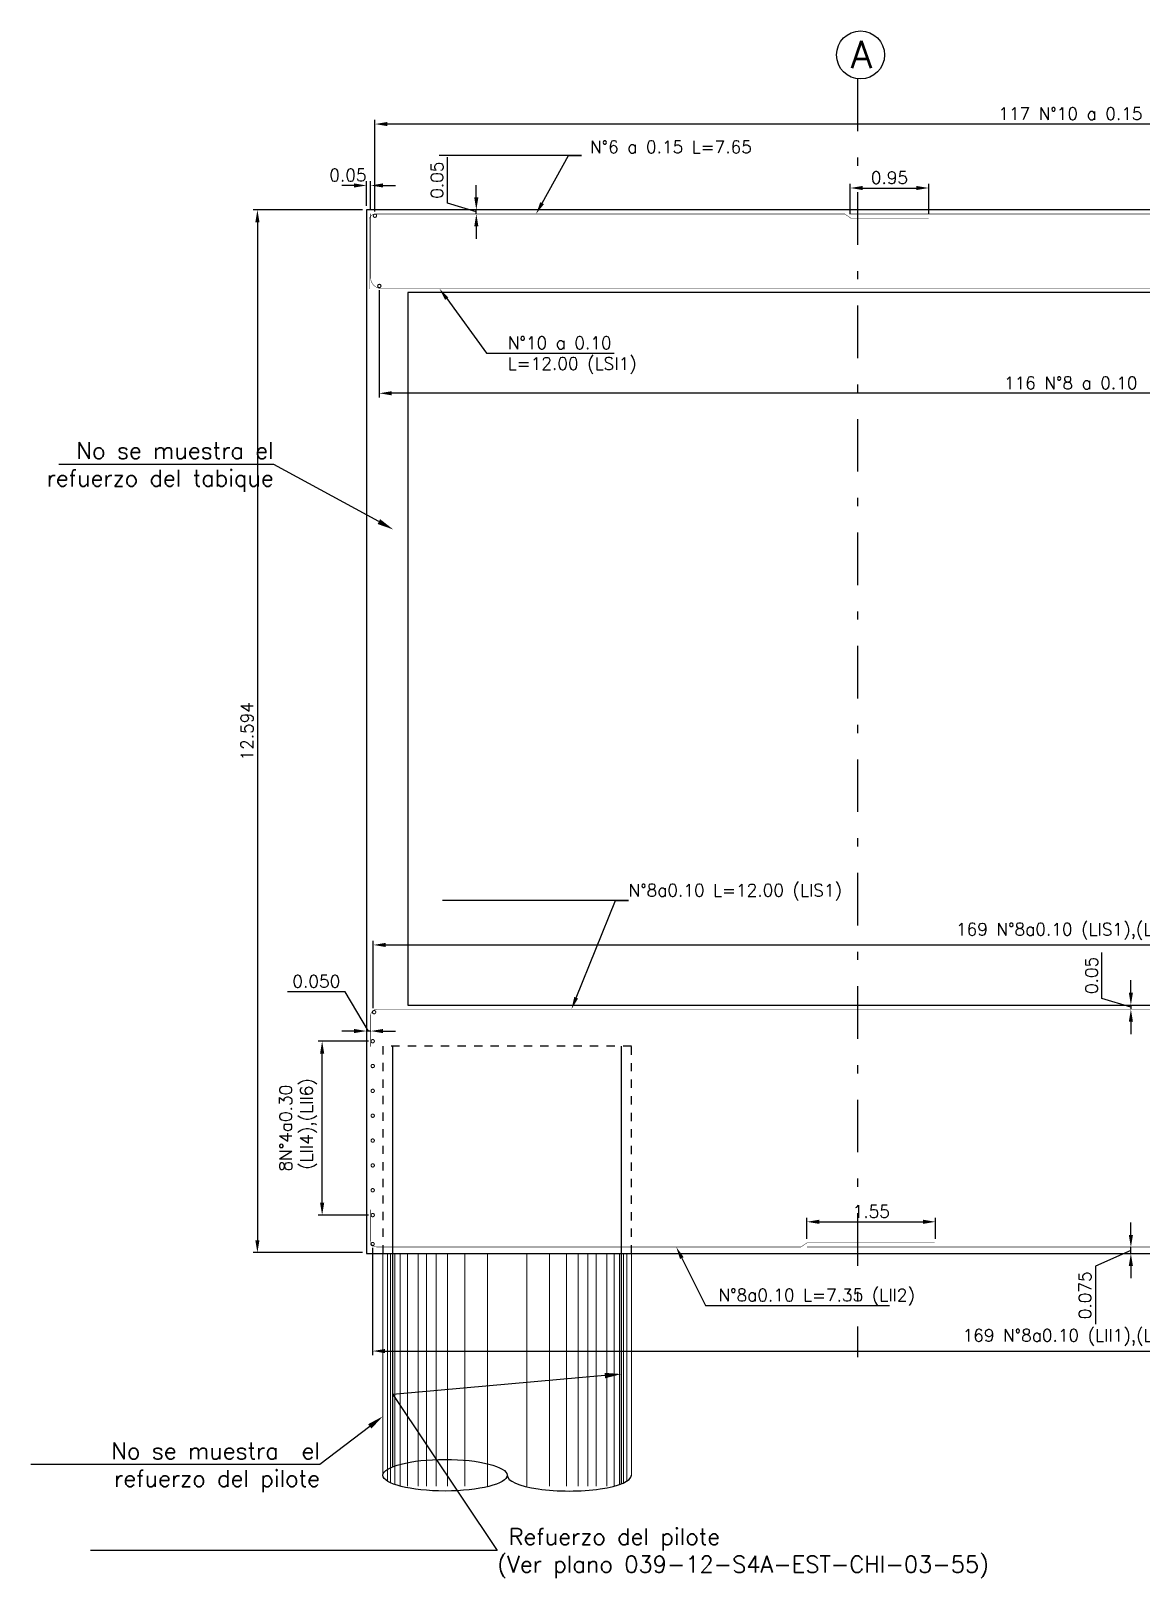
# Model space of a CAD drawing. Header units: metres. Extents: x 1080427 to 1081241, y 976768 to 977191.
# Drawn here: x 1080684.35 to 1080697.76, y 977087.56 to 977106.25 of the extents above; entities that cross this region are included whole.
import ezdxf
from ezdxf import colors
from ezdxf.entities.mleader import LeaderData, LeaderLine
from ezdxf.math import Vec2, Vec3

# ---------------------------------------------------------------- set-up
doc = ezdxf.new("R2010")
doc.units = ezdxf.units.M
doc.header["$LTSCALE"] = 25.4
doc.linetypes.add('DASHDOT', pattern=[1, 0.5, -0.25, 0, -0.25])
doc.linetypes.add('HIDDEN', pattern=[0.375, 0.25, -0.125])
for name, color, linetype in [('CIRCULOCONTRAP', 130, 'Continuous'), ('CONTRAPESO', 3, 'Continuous'), ('COT', 1, 'Continuous'), ('DIMCONTRAPESO', 1, 'Continuous'), ('EJE-D', 11, 'DASHDOT'), ('PROYECC', 251, 'HIDDEN'), ('R175COTR', 7, 'Continuous'), ('REF', 6, 'Continuous')]:
    doc.layers.add(name, color=color, linetype=linetype)
for name, color, linetype, lineweight in [('COTA', 1, 'Continuous', 30), ('COTACIM', 20, 'Continuous', 5), ('EJECONTRAPESO', 41, 'DASHDOT', 30), ('OTROS', 8, 'Continuous', 5), ('REF 7', 210, 'Continuous', 30)]:
    doc.layers.add(name, color=color, linetype=linetype, lineweight=lineweight)
doc.styles.add('romans', font='romans.shx')
doc.dimstyles.new('Copy 75', dxfattribs={"dimtxt": 0.15, "dimasz": 0.15, "dimexe": 0.05, "dimexo": 0.05, "dimgap": 0.05, "dimtad": 1, "dimzin": 0, "dimdsep": 46, "dimtxsty": 'romans', "dimcen": 0.002, "dimclrd": 1, "dimclre": 1, "dimclrt": 3, "dimadec": 4, "dimazin": 0, "dimtfac": 1, "dimtofl": 0, "dimtmove": 1, "dimatfit": 3, "dimfxl": 1, "dimtolj": 1, "dimtzin": 0, "dimarcsym": 1})

# ---------------------------------------------------------------- blocks, each defined once
blk = doc.blocks.new('*D88')
at = {"layer": 'Defpoints', "color": 0, "transparency": 16777216}
for p in [(1080697.632106967, 977091.558195336), (1080697.632106967, 977091.558195336), (1080697.632106967, 977091.4834469848)]:
    blk.add_point(p, dxfattribs=at)
at = {"layer": 'DIMCONTRAPESO', "color": 1, "lineweight": -2, "transparency": 16777216}
for p, q in [((1080697.632106967, 977091.708195336), (1080697.632106967, 977091.8581953361)), ((1080697.632106967, 977091.5208211604), (1080697.203292347, 977091.3289268095)), ((1080697.632106967, 977091.4834469848), (1080697.632106967, 977091.558195336)), ((1080697.203292347, 977091.3289268095), (1080697.203292347, 977090.6289268095)), ((1080697.632106967, 977091.3334469848), (1080697.632106967, 977091.1834469847))]:
    blk.add_line(p, q, dxfattribs=at)
at = {"layer": 'DIMCONTRAPESO', "color": 1, "transparency": 16777216}
for points in [[(1080697.607106967, 977091.708195336), (1080697.657106967, 977091.708195336), (1080697.632106967, 977091.558195336)], [(1080697.607106967, 977091.3334469848), (1080697.657106967, 977091.3334469848), (1080697.632106967, 977091.4834469848)]]:
    blk.add_solid(points, dxfattribs=at)
at = {"layer": 'DIMCONTRAPESO', "color": 3, "transparency": 16777216, "insert": (1080697.078292346, 977090.9789268095), "char_height": 0.15, "attachment_point": 5, "rotation": 90, "style": 'romans'}
blk.add_mtext('\\A1;0.075', dxfattribs=at)
blk = doc.blocks.new('*D112')
at = {"layer": 'Defpoints', "color": 0, "transparency": 16777216}
for p in [(1080695.190947452, 977104.3512485992), (1080694.241930629, 977103.9838065058), (1080695.190947452, 977103.9870332312)]:
    blk.add_point(p, dxfattribs=at)
at = {"layer": 'DIMCONTRAPESO', "color": 1, "lineweight": -2, "transparency": 16777216}
for p, q in [((1080694.241930629, 977104.0338065058), (1080694.241930629, 977104.4012485993)), ((1080694.391930629, 977104.3512485992), (1080695.040947452, 977104.3512485992)), ((1080695.190947452, 977104.0370332312), (1080695.190947452, 977104.4012485993))]:
    blk.add_line(p, q, dxfattribs=at)
at = {"layer": 'DIMCONTRAPESO', "color": 1, "transparency": 16777216}
for points in [[(1080694.391930629, 977104.3762485993), (1080694.391930629, 977104.3262485992), (1080694.241930629, 977104.3512485992)], [(1080695.040947452, 977104.3762485993), (1080695.040947452, 977104.3262485992), (1080695.190947452, 977104.3512485992)]]:
    blk.add_solid(points, dxfattribs=at)
at = {"layer": 'DIMCONTRAPESO', "color": 3, "transparency": 16777216, "insert": (1080694.716439041, 977104.4762485992), "char_height": 0.15, "attachment_point": 5, "style": 'romans'}
blk.add_mtext('\\A1;0.95', dxfattribs=at)
blk = doc.blocks.new('*D113')
at = {"layer": 'COTA', "color": 1, "lineweight": -2, "transparency": 16777216}
for p, q in [((1080688.555454922, 977103.1178537507), (1080688.555454922, 977101.8219487307)), ((1080705.254411294, 977103.1178537507), (1080705.254411294, 977101.8219487307)), ((1080705.104411294, 977101.8719487308), (1080688.705454922, 977101.8719487308))]:
    blk.add_line(p, q, dxfattribs=at)
at = {"layer": 'COTA', "color": 1, "transparency": 16777216}
for points in [[(1080688.705454922, 977101.8969487308), (1080688.705454922, 977101.8469487308), (1080688.555454922, 977101.8719487308)], [(1080705.104411294, 977101.8969487308), (1080705.104411294, 977101.8469487308), (1080705.254411294, 977101.8719487308)]]:
    blk.add_solid(points, dxfattribs=at)
at = {"layer": 'Defpoints', "color": 0, "transparency": 16777216}
for p in [(1080688.555454922, 977103.1678537508), (1080705.254411294, 977103.1678537508), (1080688.555454922, 977101.8719487308)]:
    blk.add_point(p, dxfattribs=at)
at = {"layer": 'COTA', "color": 3, "transparency": 16777216, "insert": (1080696.904933108, 977101.9969487308), "char_height": 0.15, "attachment_point": 5, "style": 'romans'}
blk.add_mtext('\\A1;116 N°8 a 0.10 ', dxfattribs=at)
blk = doc.blocks.new('*D114')
at = {"layer": 'COTA', "color": 1, "lineweight": -2, "transparency": 16777216}
for p, q in [((1080688.502509437, 977104.0665122283), (1080688.502509437, 977105.1734543873)), ((1080705.300011808, 977104.0665122283), (1080705.300011808, 977105.1734543873)), ((1080705.150011808, 977105.1234543873), (1080688.652509437, 977105.1234543873))]:
    blk.add_line(p, q, dxfattribs=at)
at = {"layer": 'COTA', "color": 1, "transparency": 16777216}
for points in [[(1080688.652509437, 977105.1484543873), (1080688.652509437, 977105.0984543873), (1080688.502509437, 977105.1234543873)], [(1080705.150011808, 977105.1484543873), (1080705.150011808, 977105.0984543873), (1080705.300011808, 977105.1234543873)]]:
    blk.add_solid(points, dxfattribs=at)
at = {"layer": 'Defpoints', "color": 0, "transparency": 16777216}
for p in [(1080688.502509437, 977105.1234543873), (1080688.502509437, 977104.0165122283), (1080705.300011808, 977104.0165122283)]:
    blk.add_point(p, dxfattribs=at)
at = {"layer": 'COTA', "color": 3, "transparency": 16777216, "insert": (1080696.901260622, 977105.2484543873), "char_height": 0.15, "attachment_point": 5, "style": 'romans'}
blk.add_mtext('\\A1;117 N°10 a 0.15 ', dxfattribs=at)
blk = doc.blocks.new('*D118')
at = {"layer": 'Defpoints', "color": 0, "transparency": 16777216}
for p in [(1080689.726768793, 977104.0874469847), (1080689.726768793, 977104.0874469847), (1080689.726768793, 977104.0373043715)]:
    blk.add_point(p, dxfattribs=at)
at = {"layer": 'DIMCONTRAPESO', "color": 1, "lineweight": -2, "transparency": 16777216}
for p, q in [((1080689.376768793, 977104.1673756781), (1080689.376768793, 977104.7245185352)), ((1080689.726768793, 977104.2374469847), (1080689.726768793, 977104.3874469848)), ((1080689.726768793, 977104.0623756781), (1080689.376768793, 977104.1673756781)), ((1080689.726768793, 977104.0373043715), (1080689.726768793, 977104.0874469847)), ((1080689.726768793, 977103.8873043715), (1080689.726768793, 977103.7373043714))]:
    blk.add_line(p, q, dxfattribs=at)
at = {"layer": 'DIMCONTRAPESO', "color": 1, "transparency": 16777216}
for points in [[(1080689.701768793, 977104.2374469847), (1080689.751768793, 977104.2374469847), (1080689.726768793, 977104.0874469847)], [(1080689.701768793, 977103.8873043715), (1080689.751768793, 977103.8873043715), (1080689.726768793, 977104.0373043715)]]:
    blk.add_solid(points, dxfattribs=at)
at = {"layer": 'DIMCONTRAPESO', "color": 3, "transparency": 16777216, "insert": (1080689.251768792, 977104.4459471068), "char_height": 0.15, "attachment_point": 5, "rotation": 90, "style": 'romans'}
blk.add_mtext('\\A1;0.05', dxfattribs=at)
blk = doc.blocks.new('*D119')
at = {"layer": 'Defpoints', "color": 0, "transparency": 16777216}
for p in [(1080695.273049755, 977091.86599301), (1080693.719429308, 977091.6109668559), (1080695.273049755, 977091.6109668559)]:
    blk.add_point(p, dxfattribs=at)
at = {"layer": 'DIMCONTRAPESO', "color": 1, "lineweight": -2, "transparency": 16777216}
for p, q in [((1080693.719429308, 977091.6609668559), (1080693.719429308, 977091.91599301)), ((1080695.273049755, 977091.6609668559), (1080695.273049755, 977091.91599301)), ((1080693.869429308, 977091.86599301), (1080695.123049755, 977091.86599301))]:
    blk.add_line(p, q, dxfattribs=at)
at = {"layer": 'DIMCONTRAPESO', "color": 1, "transparency": 16777216}
for points in [[(1080693.869429308, 977091.89099301), (1080693.869429308, 977091.84099301), (1080693.719429308, 977091.86599301)], [(1080695.123049755, 977091.89099301), (1080695.123049755, 977091.84099301), (1080695.273049755, 977091.86599301)]]:
    blk.add_solid(points, dxfattribs=at)
at = {"layer": 'DIMCONTRAPESO', "color": 3, "transparency": 16777216, "insert": (1080694.496239532, 977091.99099301), "char_height": 0.15, "attachment_point": 5, "style": 'romans'}
blk.add_mtext('\\A1;1.55', dxfattribs=at)
blk = doc.blocks.new('*D121')
at = {"layer": 'COTA', "color": 1, "lineweight": -2, "transparency": 16777216}
for p, q in [((1080688.482439297, 977094.4480806885), (1080688.482439297, 977095.2597941483)), ((1080705.327073894, 977094.4480806885), (1080705.327073894, 977095.2597941483)), ((1080688.632439297, 977095.2097941482), (1080705.177073894, 977095.2097941482))]:
    blk.add_line(p, q, dxfattribs=at)
at = {"layer": 'COTA', "color": 1, "transparency": 16777216}
for points in [[(1080688.632439297, 977095.2347941482), (1080688.632439297, 977095.1847941482), (1080688.482439297, 977095.2097941482)], [(1080705.177073894, 977095.2347941482), (1080705.177073894, 977095.1847941482), (1080705.327073894, 977095.2097941482)]]:
    blk.add_solid(points, dxfattribs=at)
at = {"layer": 'Defpoints', "color": 0, "transparency": 16777216}
for p in [(1080705.327073894, 977095.2097941482), (1080688.482439297, 977094.3980806884), (1080705.327073894, 977094.3980806884)]:
    blk.add_point(p, dxfattribs=at)
at = {"layer": 'COTA', "color": 3, "transparency": 16777216, "insert": (1080696.904756596, 977095.3740798625), "char_height": 0.15, "attachment_point": 5, "style": 'romans'}
blk.add_mtext('\\A1;169 N°8a0.10 (LIS1),(LSI3)', dxfattribs=at)
blk = doc.blocks.new('*D153')
at = {"layer": 'COTA', "color": 1, "lineweight": -2, "transparency": 16777216}
for p, q in [((1080688.473914318, 977091.553133355), (1080688.473914318, 977090.255271599)), ((1080705.340651168, 977091.5531335037), (1080705.340651168, 977090.255271599)), ((1080688.623914318, 977090.3052715991), (1080705.190651169, 977090.3052715991))]:
    blk.add_line(p, q, dxfattribs=at)
at = {"layer": 'COTA', "color": 1, "transparency": 16777216}
for points in [[(1080688.623914318, 977090.3302715991), (1080688.623914318, 977090.2802715991), (1080688.473914318, 977090.3052715991)], [(1080705.190651169, 977090.3302715991), (1080705.190651169, 977090.2802715991), (1080705.340651168, 977090.3052715991)]]:
    blk.add_solid(points, dxfattribs=at)
at = {"layer": 'Defpoints', "color": 0, "transparency": 16777216}
for p in [(1080688.473914318, 977091.603133355), (1080705.340651168, 977091.6031335037), (1080705.340651168, 977090.3052715991)]:
    blk.add_point(p, dxfattribs=at)
at = {"layer": 'COTA', "color": 3, "transparency": 16777216, "insert": (1080696.907282743, 977090.4695573134), "char_height": 0.15, "attachment_point": 5, "style": 'romans'}
blk.add_mtext('\\A1;169 N°8a0.10 (LII1),(LII3)', dxfattribs=at)
blk = doc.blocks.new('*U193')
at = {"layer": 'REF', "ltscale": 0.1, "const_width": 0.04}
blk.add_lwpolyline([(-0.00634999992325902, 0, 1), (0.00634999992325902, 0, 1)], format="xyb", close=True, dxfattribs=at)
blk = doc.blocks.new('*U194')
at = {"layer": 'DIMCONTRAPESO', "color": 0, "linetype": 'ByBlock', "lineweight": -2, "transparency": 16777216}
for p in [(1.285879139104721e-16, 2.1), (16.8, 2.1), (1.102182119232618e-16, 1.8), (16.8, 1.8), (9.184850993605148e-17, 1.5), (16.8, 1.5), (7.347880794884119e-17, 1.2), (16.8, 1.2), (5.510910596163089e-17, 0.8999999999999999), (16.8, 0.8999999999999999), (3.673940397442059e-17, 0.6), (16.8, 0.6), (1.83697019872103e-17, 0.3), (16.8, 0.3), (0, 0), (16.8, 0)]:
    blk.add_blockref('*U193', p, dxfattribs=at)
blk = doc.blocks.new('*D195')
at = {"layer": 'Defpoints', "color": 0, "transparency": 16777216}
for p in [(1080687.864802878, 977094.0474320962), (1080688.475658512, 977094.0474320962), (1080688.475658512, 977091.9474320962)]:
    blk.add_point(p, dxfattribs=at)
at = {"layer": 'DIMCONTRAPESO', "color": 1, "lineweight": -2, "transparency": 16777216}
for p, q in [((1080688.425658512, 977094.0474320962), (1080687.814802878, 977094.0474320962)), ((1080687.864802878, 977092.0974320963), (1080687.864802878, 977093.8974320962)), ((1080688.425658512, 977091.9474320962), (1080687.814802878, 977091.9474320962))]:
    blk.add_line(p, q, dxfattribs=at)
at = {"layer": 'DIMCONTRAPESO', "color": 1, "transparency": 16777216}
for points in [[(1080687.839802878, 977093.8974320962), (1080687.889802878, 977093.8974320962), (1080687.864802878, 977094.0474320962)], [(1080687.839802878, 977092.0974320963), (1080687.889802878, 977092.0974320963), (1080687.864802878, 977091.9474320962)]]:
    blk.add_solid(points, dxfattribs=at)
at = {"layer": 'DIMCONTRAPESO', "color": 3, "transparency": 16777216, "insert": (1080687.575517164, 977092.9974320962), "char_height": 0.15, "attachment_point": 5, "rotation": 90, "style": 'romans'}
blk.add_mtext('\\A1;8N°4a0.30\\P (LII4),(LII6)', dxfattribs=at)
blk = doc.blocks.new('*D430')
at = {"layer": 'Defpoints', "color": 0, "transparency": 16777216}
for p in [(1080688.400751849, 977094.1698767187), (1080688.400751849, 977094.1698767187), (1080688.450751849, 977094.1698767187)]:
    blk.add_point(p, dxfattribs=at)
at = {"layer": 'EJE-D', "color": 1, "lineweight": -2, "transparency": 16777216}
for p, q in [((1080688.144687116, 977094.6448767186), (1080687.444687116, 977094.6448767186)), ((1080688.425751849, 977094.1698767187), (1080688.144687116, 977094.6448767186)), ((1080688.250751849, 977094.1698767187), (1080688.100751849, 977094.1698767187)), ((1080688.450751849, 977094.1698767187), (1080688.400751849, 977094.1698767187)), ((1080688.600751849, 977094.1698767187), (1080688.750751849, 977094.1698767187))]:
    blk.add_line(p, q, dxfattribs=at)
at = {"layer": 'EJE-D', "color": 1, "transparency": 16777216}
for points in [[(1080688.250751849, 977094.1948767187), (1080688.250751849, 977094.1448767186), (1080688.400751849, 977094.1698767187)], [(1080688.600751849, 977094.1948767187), (1080688.600751849, 977094.1448767186), (1080688.450751849, 977094.1698767187)]]:
    blk.add_solid(points, dxfattribs=at)
at = {"layer": 'EJE-D', "color": 3, "transparency": 16777216, "insert": (1080687.794687116, 977094.7698767186), "char_height": 0.15, "attachment_point": 5, "style": 'romans'}
blk.add_mtext('\\A1;0.050', dxfattribs=at)
blk = doc.blocks.new('*D432')
at = {"layer": 'Defpoints', "color": 0, "transparency": 16777216}
for p in [(1080697.632106967, 977094.4834469848), (1080697.632106967, 977094.4328767187), (1080697.632106967, 977094.4328767187)]:
    blk.add_point(p, dxfattribs=at)
at = {"layer": 'EJE-D', "color": 1, "lineweight": -2, "transparency": 16777216}
for p, q in [((1080697.282106967, 977094.5631618517), (1080697.282106967, 977095.1203047088)), ((1080697.632106967, 977094.6334469848), (1080697.632106967, 977094.7834469848)), ((1080697.632106967, 977094.4581618517), (1080697.282106967, 977094.5631618517)), ((1080697.632106967, 977094.4834469848), (1080697.632106967, 977094.4328767187)), ((1080697.632106967, 977094.2828767187), (1080697.632106967, 977094.1328767186))]:
    blk.add_line(p, q, dxfattribs=at)
at = {"layer": 'EJE-D', "color": 1, "transparency": 16777216}
for points in [[(1080697.607106967, 977094.6334469848), (1080697.657106967, 977094.6334469848), (1080697.632106967, 977094.4834469848)], [(1080697.607106967, 977094.2828767187), (1080697.657106967, 977094.2828767187), (1080697.632106967, 977094.4328767187)]]:
    blk.add_solid(points, dxfattribs=at)
at = {"layer": 'EJE-D', "color": 3, "transparency": 16777216, "insert": (1080697.157106967, 977094.8417332805), "char_height": 0.15, "attachment_point": 5, "rotation": 90, "style": 'romans'}
blk.add_mtext('\\A1;0.05', dxfattribs=at)
blk = doc.blocks.new('*D848')
at = {"layer": 'COTA', "color": 1, "lineweight": -2, "transparency": 16777216}
for p, q in [((1080688.350751849, 977104.0874469847), (1080687.032976927, 977104.0874469847)), ((1080687.082976927, 977103.9374469847), (1080687.082976927, 977091.6434469848)), ((1080688.350751849, 977091.4934469848), (1080687.032976927, 977091.4934469848))]:
    blk.add_line(p, q, dxfattribs=at)
at = {"layer": 'COTA', "color": 1, "transparency": 16777216}
for points in [[(1080687.057976927, 977103.9374469847), (1080687.107976927, 977103.9374469847), (1080687.082976927, 977104.0874469847)], [(1080687.057976927, 977091.6434469848), (1080687.107976927, 977091.6434469848), (1080687.082976927, 977091.4934469848)]]:
    blk.add_solid(points, dxfattribs=at)
at = {"layer": 'Defpoints', "color": 0, "transparency": 16777216}
for p in [(1080688.400751849, 977104.0874469847), (1080687.082976927, 977091.4934469848), (1080688.400751849, 977091.4934469848)]:
    blk.add_point(p, dxfattribs=at)
at = {"layer": 'COTA', "color": 3, "transparency": 16777216, "insert": (1080686.957976927, 977097.7904469849), "char_height": 0.15, "attachment_point": 5, "rotation": 90, "style": 'romans'}
blk.add_mtext('\\A1;12.594', dxfattribs=at)
blk = doc.blocks.new('*D1051')
at = {"layer": 'COTA', "color": 1, "lineweight": -2, "transparency": 16777216}
for p, q in [((1080688.400751849, 977104.1374469848), (1080688.400751849, 977104.432013877)), ((1080688.450751849, 977104.0909966822), (1080688.450751849, 977104.432013877)), ((1080688.250751849, 977104.3820138769), (1080688.100751849, 977104.3820138769)), ((1080688.600751849, 977104.3820138769), (1080688.750751849, 977104.3820138769))]:
    blk.add_line(p, q, dxfattribs=at)
at = {"layer": 'COTA', "color": 1, "transparency": 16777216}
for points in [[(1080688.250751849, 977104.407013877), (1080688.250751849, 977104.3570138769), (1080688.400751849, 977104.3820138769)], [(1080688.600751849, 977104.407013877), (1080688.600751849, 977104.3570138769), (1080688.450751849, 977104.3820138769)]]:
    blk.add_solid(points, dxfattribs=at)
at = {"layer": 'Defpoints', "color": 0, "transparency": 16777216}
for p in [(1080688.400751849, 977104.3820138769), (1080688.400751849, 977104.0874469847), (1080688.450751849, 977104.0409966821)]:
    blk.add_point(p, dxfattribs=at)
at = {"layer": 'COTA', "color": 3, "transparency": 16777216, "insert": (1080688.175751849, 977104.5070138769), "char_height": 0.15, "attachment_point": 5, "style": 'romans'}
blk.add_mtext('\\A1;0.05', dxfattribs=at)

msp = doc.modelspace()

# ---------------------------------------------------------------- linework, layer by layer
at = {"layer": 'CIRCULOCONTRAP'}
msp.add_circle((1080694.366814277, 977105.9583585979), 0.2896674196976395, dxfattribs=at)
at = {"layer": 'CONTRAPESO'}
msp.add_lwpolyline([(1080705.400565176, 977104.0874469847), (1080688.400751849, 977104.0874469847), (1080688.400751849, 977091.4834469848), (1080705.425565176, 977091.4834469848)], close=True, dxfattribs=at)
msp.add_lwpolyline([(1080704.900463703, 977101.5463450914), (1080704.900568853, 977103.0874469847), (1080688.900751849, 977103.0874469848), (1080688.900751849, 977094.4834469849), (1080704.900463703, 977094.4834469848), (1080704.900463703, 977101.5463450914)], dxfattribs=at)
at = {"layer": 'COT'}
msp.add_ellipse((1080689.348704165, 977088.8055512272), major_axis=(0.7502605647517244, 0), ratio=0.2543813295763042, dxfattribs=at)
msp.add_ellipse((1080690.849225295, 977088.8055512272), major_axis=(0.7502605647517244, 0), ratio=0.2543813295763042, start_param=3.141592653589792, end_param=6.283185307179586, dxfattribs=at)
at = {"layer": 'EJECONTRAPESO', "ltscale": 0.05}
msp.add_lwpolyline([(1080694.330667572, 977105.670955345), (1080694.330667572, 977090.2297272423)], dxfattribs=at)
at = {"layer": 'OTROS'}
for p, q in [((1080688.653888371, 977091.4834469848), (1080688.653888371, 977088.733538367)), ((1080688.692123522, 977091.4834469848), (1080688.692123522, 977088.7131964721)), ((1080688.743103705, 977091.4834469848), (1080688.743103705, 977088.6928873472)), ((1080688.806828975, 977091.4834469848), (1080688.806828975, 977088.6731623241)), ((1080688.896044309, 977091.4834469848), (1080688.896044309, 977088.6731623241)), ((1080689.023494822, 977091.4834469848), (1080689.023494822, 977088.6731623241)), ((1080689.125455215, 977091.4834469848), (1080689.125455215, 977088.6731623241)), ((1080689.240160668, 977091.4834469848), (1080689.240160668, 977088.6731623241)), ((1080689.380356213, 977091.4834469848), (1080689.380356213, 977088.6731623241)), ((1080689.587360058, 977091.4834469848), (1080689.587360058, 977088.6731623241)), ((1080689.861067086, 977091.4834469848), (1080689.861067086, 977088.6731623241)), ((1080690.336849326, 977091.4834469848), (1080690.336849326, 977088.6731623241)), ((1080690.610556354, 977091.4834469848), (1080690.610556354, 977088.6731623241)), ((1080690.817560199, 977091.4834469848), (1080690.817560199, 977088.6731623241)), ((1080690.957755744, 977091.4834469848), (1080690.957755744, 977088.6731623241)), ((1080691.072461196, 977091.4834469848), (1080691.072461196, 977088.6731623241)), ((1080691.17442159, 977091.4834469848), (1080691.17442159, 977088.6731623241)), ((1080691.301872103, 977091.4834469848), (1080691.301872103, 977088.6731623241)), ((1080691.391087437, 977091.4834469848), (1080691.391087437, 977088.6731623241)), ((1080691.454812707, 977091.4834469848), (1080691.454812707, 977088.6928873472)), ((1080691.50579289, 977091.4834469848), (1080691.50579289, 977088.7131964721)), ((1080691.544028041, 977091.4834469848), (1080691.544028041, 977088.733538367))]:
    msp.add_line(p, q, dxfattribs=at)
msp.add_lwpolyline([(1080688.5984436, 977088.8055512272), (1080688.5984436, 977091.4834469848), (1080691.599485859, 977091.4834469848), (1080691.599485859, 977088.8055512272)], dxfattribs=at)
at = {"layer": 'PROYECC', "color": 14, "ltscale": 0.01}
msp.add_lwpolyline([(1080688.5984436, 977091.4834469848), (1080691.599485859, 977091.4834469848), (1080691.599485859, 977093.9854778987), (1080688.5984436, 977093.9854778987)], close=True, dxfattribs=at)
at = {"layer": 'REF', "ltscale": 0.1}
for points, const_width in [([(1080695.190947452, 977103.9870332312), (1080694.248740228, 977103.9871830142), (1080694.17784732, 977104.0370895761), (1080688.5087027, 977104.0377237465, 0.4142458197881903), (1080688.43269433, 977103.961723747), (1080688.43269433, 977103.1320858065)], 0.005), ([(1080688.450751849, 977104.0409966821), (1080688.450751849, 977103.2677069065, 0.4141925319730103), (1080688.580742514, 977103.1377069069), (1080699.856538963, 977103.136897273)], 0.005), ([(1080694.249117715, 977104.0371758742), (1080705.293241128, 977104.0374451288, -0.4142207145937634), (1080705.369242984, 977103.9614451288), (1080705.369242984, 977103.1391231817)], 0.005), ([(1080688.450751849, 977093.9828767187), (1080688.450751849, 977094.3568767187, -0.414213562373095), (1080688.526751849, 977094.4328767187), (1080700.081550059, 977094.4328767187)], 0.005), ([(1080695.262618019, 977091.6109668559), (1080693.718838259, 977091.6113080981), (1080693.647934321, 977091.5614172077), (1080688.526743492, 977091.5619775816, -0.4141813563918298), (1080688.450751849, 977091.6379775811), (1080688.450751849, 977092.0119859375)], 0.004999999999999999), ([(1080705.375555278, 977092.0119874736), (1080705.375555278, 977091.6379874736, -0.414213562373095), (1080705.299555278, 977091.5619874736), (1080693.721041, 977091.5619874736)], 0.005)]:
    msp.add_lwpolyline(points, format="xyb", dxfattribs=dict(at, const_width=const_width))
at = {"layer": 'REF', "ltscale": 0.1, "const_width": 0.04}
for points in [[(1080688.496159437, 977104.0165122283, 1), (1080688.508859437, 977104.0165122283, 1)], [(1080688.549104922, 977103.1678537508, 1), (1080688.561804922, 977103.1678537508, 1)], [(1080688.48588177, 977094.3980806884, 1), (1080688.49858177, 977094.3980806884, 1)], [(1080688.467520871, 977091.5967835038, 1), (1080688.480220871, 977091.5967835038, 1)]]:
    msp.add_lwpolyline(points, format="xyb", close=True, dxfattribs=at)
at = {"layer": 'REF 7', "ltscale": 0.1}
for points in [[(1080688.719598245, 977088.9095420707), (1080688.719598245, 977093.9854778987)], [(1080691.478331215, 977088.7015603837), (1080691.478331215, 977093.9854778987)]]:
    msp.add_lwpolyline(points, dxfattribs=at)

# ---------------------------------------------------------------- block references
at = {"layer": 'DIMCONTRAPESO', "color": 2}
msp.add_blockref('*U194', (1080688.475658512, 977091.9474320962), dxfattribs=at)

# ---------------------------------------------------------------- texts
at = {"layer": 'R175COTR', "insert": (1080694.249203191, 977106.1302003453, 308.056640625), "char_height": 0.33, "width": 0.4150010265334458, "attachment_point": 1, "rotation": 359.9999636900451, "style": 'romans'}
msp.add_mtext('{\\C0;A}', dxfattribs=at)

# ---------------------------------------------------------------- dimensions: what is measured, and where the dimension line sits
at = {"layer": 'COTA'}
for base, p1, p2, text, picture, middle in [((1080688.502509437, 977105.1234543873), (1080705.300011808, 977104.0165122283), (1080688.502509437, 977104.0165122283), '117 N°10 a 0.15 ', '*D114', (1080696.901260622, 977105.2484543873)), ((1080688.555454922, 977101.8719487308), (1080705.254411294, 977103.1678537508), (1080688.555454922, 977103.1678537508), '116 N°8 a 0.10 ', '*D113', (1080696.904933108, 977101.9969487308))]:
    dim = msp.add_linear_dim(base=base, p1=p1, p2=p2, angle=180, text=text, dimstyle='Copy 75', dxfattribs=at)
    dim.commit()
    dim.dimension.update_dxf_attribs({"geometry": picture, "text_midpoint": middle})
at = {"layer": 'COTA', "color": 2}
dim = msp.add_linear_dim(base=(1080688.400751849, 977104.3820138769), p1=(1080688.450751849, 977104.0409966821), p2=(1080688.400751849, 977104.0874469847), dimstyle='Copy 75', dxfattribs=at)
dim.commit()
dim.dimension.update_dxf_attribs({"geometry": '*D1051', "text_midpoint": (1080688.175751849, 977104.3820138769), "dimtype": 160})
dim = msp.add_linear_dim(base=(1080687.082976927, 977091.4934469848), p1=(1080688.400751849, 977104.0874469847), p2=(1080688.400751849, 977091.4934469848), angle=90, dimstyle='Copy 75', override={"dimdec": 3}, dxfattribs=at)
dim.commit()
dim.dimension.update_dxf_attribs({"geometry": '*D848', "text_midpoint": (1080686.957976927, 977097.7904469849)})
at = {"layer": 'COTA'}
for base, p1, p2, text, picture, middle in [((1080705.327073894, 977095.2097941482), (1080688.482439297, 977094.3980806884), (1080705.327073894, 977094.3980806884), '169 N°8a0.10 (LIS1),(LSI3)', '*D121', (1080696.904756596, 977095.3740798625)), ((1080705.340651168, 977090.3052715991), (1080688.473914318, 977091.603133355), (1080705.340651168, 977091.6031335037), '169 N°8a0.10 (LII1),(LII3)', '*D153', (1080696.907282743, 977090.4695573134))]:
    dim = msp.add_linear_dim(base=base, p1=p1, p2=p2, text=text, dimstyle='Copy 75', dxfattribs=at)
    dim.commit()
    dim.dimension.update_dxf_attribs({"geometry": picture, "text_midpoint": middle})
at = {"layer": 'DIMCONTRAPESO'}
for base, p1, p2, angle, picture, middle in [((1080689.726768793, 977104.0874469847), (1080689.726768793, 977104.0373043715), (1080689.726768793, 977104.0874469847), 90, '*D118', (1080689.251768792, 977104.2173756782)), ((1080695.190947452, 977104.3512485992), (1080694.241930629, 977103.9838065058), (1080695.190947452, 977103.9870332312), 180, '*D112', (1080694.716439041, 977104.4762485992))]:
    dim = msp.add_linear_dim(base=base, p1=p1, p2=p2, angle=angle, dimstyle='Copy 75', dxfattribs=at)
    dim.commit()
    dim.dimension.update_dxf_attribs({"geometry": picture, "text_midpoint": middle})
dim = msp.add_linear_dim(base=(1080687.864802878, 977094.0474320962), p1=(1080688.475658512, 977091.9474320962), p2=(1080688.475658512, 977094.0474320962), angle=90, text='8N°4a0.30\\P (LII4),(LII6)', dimstyle='Copy 75', dxfattribs=at)
dim.commit()
dim.dimension.update_dxf_attribs({"geometry": '*D195', "text_midpoint": (1080687.864802878, 977092.9974320962), "dimtype": 160})
dim = msp.add_linear_dim(base=(1080695.273049755, 977091.86599301), p1=(1080693.719429308, 977091.6109668559), p2=(1080695.273049755, 977091.6109668559), dimstyle='Copy 75', dxfattribs=at)
dim.commit()
dim.dimension.update_dxf_attribs({"geometry": '*D119', "text_midpoint": (1080694.496239532, 977091.99099301)})
dim = msp.add_linear_dim(base=(1080697.632106967, 977091.558195336), p1=(1080697.632106967, 977091.4834469848), p2=(1080697.632106967, 977091.558195336), angle=90, dimstyle='Copy 75', override={"dimdec": 3}, dxfattribs=at)
dim.commit()
dim.dimension.update_dxf_attribs({"geometry": '*D88', "text_midpoint": (1080697.203292346, 977091.2789268096), "dimtype": 160})
at = {"layer": 'EJE-D', "color": 2}
dim = msp.add_linear_dim(base=(1080697.632106967, 977094.4328767187), p1=(1080697.632106967, 977094.4834469848), p2=(1080697.632106967, 977094.4328767187), angle=90, dimstyle='Copy 75', dxfattribs=at)
dim.commit()
dim.dimension.update_dxf_attribs({"geometry": '*D432', "text_midpoint": (1080697.157106967, 977094.6131618519)})
dim = msp.add_linear_dim(base=(1080688.400751849, 977094.1698767187), p1=(1080688.450751849, 977094.1698767187), p2=(1080688.400751849, 977094.1698767187), dimstyle='Copy 75', override={"dimdec": 3}, dxfattribs=at)
dim.commit()
dim.dimension.update_dxf_attribs({"geometry": '*D430', "text_midpoint": (1080688.094687116, 977094.6448767186), "dimtype": 160})

# ---------------------------------------------------------------- leaders
at = {"layer": 'COTACIM'}
ml = msp.add_multileader_mtext('Standard', dxfattribs=at)
ml.set_content('\\A1; N°6 a 0.15 L=7.65 ', color=3, style='romans')
ml.set_leader_properties(color=256)
ml.build(insert=Vec2(0, 0))
ml.multileader.update_dxf_attribs({"text_left_attachment_type": 6, "text_right_attachment_type": 6, "dogleg_length": 0.1560199508385566, "arrow_head_size": 0.15})
ctx = ml.context
ctx.base_point, ctx.char_height, ctx.arrow_head_size, ctx.landing_gap_size, ctx.plane_origin = Vec3(1080690.997363678, 977104.7423760366), 0.15, 0.15, 0, Vec3(1080690.226788346, 977103.7124363887)
ctx.left_attachment, ctx.right_attachment = 6, 6
notes = []
notes.append((ctx, [(0, (1, 1, 0), (1080690.841343728, 977104.7423760366), (1, 0), 0.1560199508385566, [(0, [(1080690.448285987, 977104.0375101354)], 0, [])])]))
ctx.mtext.insert, ctx.mtext.width, ctx.mtext.defined_height, ctx.mtext.flow_direction = Vec3(1080690.997363678, 977104.9223760366), 3.987767095910385, 0.1999999999567601, 5
ml = msp.add_multileader_mtext('Standard', dxfattribs=at)
ml.set_content('\\A1; N°10 a 0.10\\P L=12.00 (LSI1)', color=3, style='romans')
ml.set_leader_properties(color=256)
ml.build(insert=Vec2(0, 0))
ml.multileader.update_dxf_attribs({"text_left_attachment_type": 6, "text_right_attachment_type": 6, "dogleg_length": 0.1560199508385566, "arrow_head_size": 0.15})
ctx = ml.context
ctx.base_point, ctx.char_height, ctx.arrow_head_size, ctx.landing_gap_size, ctx.plane_origin = Vec3(1080690.003954901, 977102.3561887643), 0.15, 0.15, 0, Vec3(1080689.281027828, 977098.1183527214)
ctx.left_attachment, ctx.right_attachment = 6, 6
notes.append((ctx, [(0, (1, 1, 0), (1080689.84793495, 977102.3561887643), (1, 0), 0.1560199508385566, [(0, [(1080689.281027828, 977103.1363076667)], 0, [])])]))
ctx.mtext.insert, ctx.mtext.width, ctx.mtext.flow_direction = Vec3(1080690.003954901, 977102.5561887643), 3.940918790642172, 5
ml = msp.add_multileader_mtext('Standard', dxfattribs=at)
ml.set_content('No se muestra el\\Prefuerzo del tabique', color=3, style='romans')
ml.set_leader_properties(color=1)
ml.build(insert=Vec2(0, 0))
ml.multileader.update_dxf_attribs({"text_left_attachment_type": 6, "text_right_attachment_type": 6, "dogleg_length": 0, "arrow_head_size": 0.2})
ctx = ml.context
ctx.base_point, ctx.char_height, ctx.arrow_head_size, ctx.landing_gap_size, ctx.plane_origin = Vec3(1080684.203811117, 977101.0139192607), 0.2, 0.2, 0, Vec3(1080688.725415753, 977099.8588230972)
ctx.left_attachment, ctx.right_attachment, ctx.text_align_type = 6, 6, 2
notes.append((ctx, [(1, (1, 1, 0), (1080687.280001593, 977101.0139192607), (-1, 0), 0, [(0, [(1080688.725415753, 977100.2264731525)], 0, [])])]))
ctx.mtext.insert, ctx.mtext.alignment, ctx.mtext.flow_direction = Vec3(1080687.280001593, 977101.2805859274), 3, 5
ml = msp.add_multileader_mtext('Standard', dxfattribs=at)
ml.set_content('N°8a0.10 L=12.00 {\\A1;(LIS1)}', color=3, style='romans')
ml.set_leader_properties(color=256)
ml.build(insert=Vec2(0, 0))
ml.multileader.update_dxf_attribs({"text_left_attachment_type": 6, "text_right_attachment_type": 6, "dogleg_length": 0.1560199508385566, "arrow_head_size": 0.15})
ctx = ml.context
ctx.base_point, ctx.char_height, ctx.arrow_head_size, ctx.landing_gap_size, ctx.plane_origin = Vec3(1080691.56476614, 977095.745351254), 0.15, 0.15, 0, Vec3(1080690.876342567, 977094.5665989366)
ctx.left_attachment, ctx.right_attachment = 6, 6
notes.append((ctx, [(0, (1, 1, 0), (1080691.40874619, 977095.745351254), (1, 0), 0.1560199508385566, [(0, [(1080690.876342567, 977094.4338430142)], 0, [])])]))
ctx.mtext.insert, ctx.mtext.flow_direction = Vec3(1080691.56476614, 977095.945351254), 5
ml = msp.add_multileader_mtext('Standard', dxfattribs=at)
ml.set_content('N°8a0.10 L=7.35 {\\A1;(LII2)}', color=3, style='romans')
ml.set_leader_properties(color=256)
ml.build(insert=Vec2(0, 0))
ml.multileader.update_dxf_attribs({"text_left_attachment_type": 6, "text_right_attachment_type": 6, "dogleg_length": 0.1560199508385566, "arrow_head_size": 0.15})
ctx = ml.context
ctx.base_point, ctx.char_height, ctx.arrow_head_size, ctx.landing_gap_size, ctx.plane_origin = Vec3(1080692.65108057, 977090.8563578924), 0.15, 0.15, 0, Vec3(1080691.845854148, 977090.035918297)
ctx.left_attachment, ctx.right_attachment = 6, 6
notes.append((ctx, [(0, (1, 1, 0), (1080692.495060619, 977090.8563578924), (1, 0), 0.1560199508385566, [(0, [(1080692.141960911, 977091.5615800546)], 0, [])])]))
ctx.mtext.insert, ctx.mtext.width, ctx.mtext.flow_direction = Vec3(1080692.65108057, 977091.0563578923), 2.764452481176704, 5
ml = msp.add_multileader_mtext('Standard', dxfattribs=at)
ml.set_content(' Refuerzo del pilote\\P(Ver plano 039-12-S4A-EST-CHI-03-55){\\C4; }', color=3, style='romans')
ml.set_leader_properties(color=1)
ml.build(insert=Vec2(0, 0))
ml.multileader.update_dxf_attribs({"text_left_attachment_type": 6, "text_right_attachment_type": 6, "dogleg_length": 0, "arrow_head_size": 0.2})
ctx = ml.context
ctx.base_point, ctx.char_height, ctx.arrow_head_size, ctx.landing_gap_size, ctx.plane_origin = Vec3(1080689.97963625, 977087.8970802147), 0.2, 0.2, 0, Vec3(1080690.368913945, 977089.2320980977)
ctx.left_attachment, ctx.right_attachment = 6, 6
notes.append((ctx, [(0, (1, 1, 0), (1080689.97963625, 977087.8970802147), (1, 0), 0, [(1, [(1080691.478331215, 977090.0271200191), (1080688.719598245, 977089.7787780683)], 0, [])])]))
ctx.mtext.insert, ctx.mtext.width, ctx.mtext.flow_direction = Vec3(1080689.97963625, 977088.1637468814), 7.379388367058709, 5
ml = msp.add_multileader_mtext('Standard', dxfattribs=at)
ml.set_content('No se muestra  el refuerzo del pilote', color=3, style='romans')
ml.set_leader_properties(color=1)
ml.build(insert=Vec2(0, 0))
ml.multileader.update_dxf_attribs({"text_left_attachment_type": 6, "text_right_attachment_type": 6, "dogleg_length": 0, "arrow_head_size": 0.2})
ctx = ml.context
ctx.base_point, ctx.char_height, ctx.arrow_head_size, ctx.landing_gap_size, ctx.plane_origin = Vec3(1080684.924248497, 977088.9332017208), 0.2, 0.2, 0, Vec3(1080683.238449598, 977088.7221331622)
ctx.left_attachment, ctx.right_attachment, ctx.text_align_type = 6, 6, 2
notes.append((ctx, [(1, (1, 1, 0), (1080687.838534212, 977088.9332017208), (-1, 0), 0, [(0, [(1080688.5984436, 977089.5171550836)], 0, [])])]))
ctx.mtext.insert, ctx.mtext.width, ctx.mtext.alignment, ctx.mtext.flow_direction = Vec3(1080687.838534212, 977089.1998683875), 3.456050716806203, 3, 5
for ctx, leaders in notes:
    for number, flags, end, landing, length, lines in leaders:
        leader = LeaderData()
        leader.index, (leader.has_last_leader_line, leader.has_dogleg_vector, leader.attachment_direction) = number, flags
        leader.last_leader_point, leader.dogleg_vector, leader.dogleg_length = Vec3(end), Vec3(landing), length
        for number, points, colour, breaks in lines:
            line = LeaderLine()
            line.index, line.vertices, line.color, line.breaks = number, Vec3.list(points), colors.encode_raw_color(colour), breaks
            leader.lines.append(line)
        ctx.leaders.append(leader)

doc.saveas('drawing.dxf')
